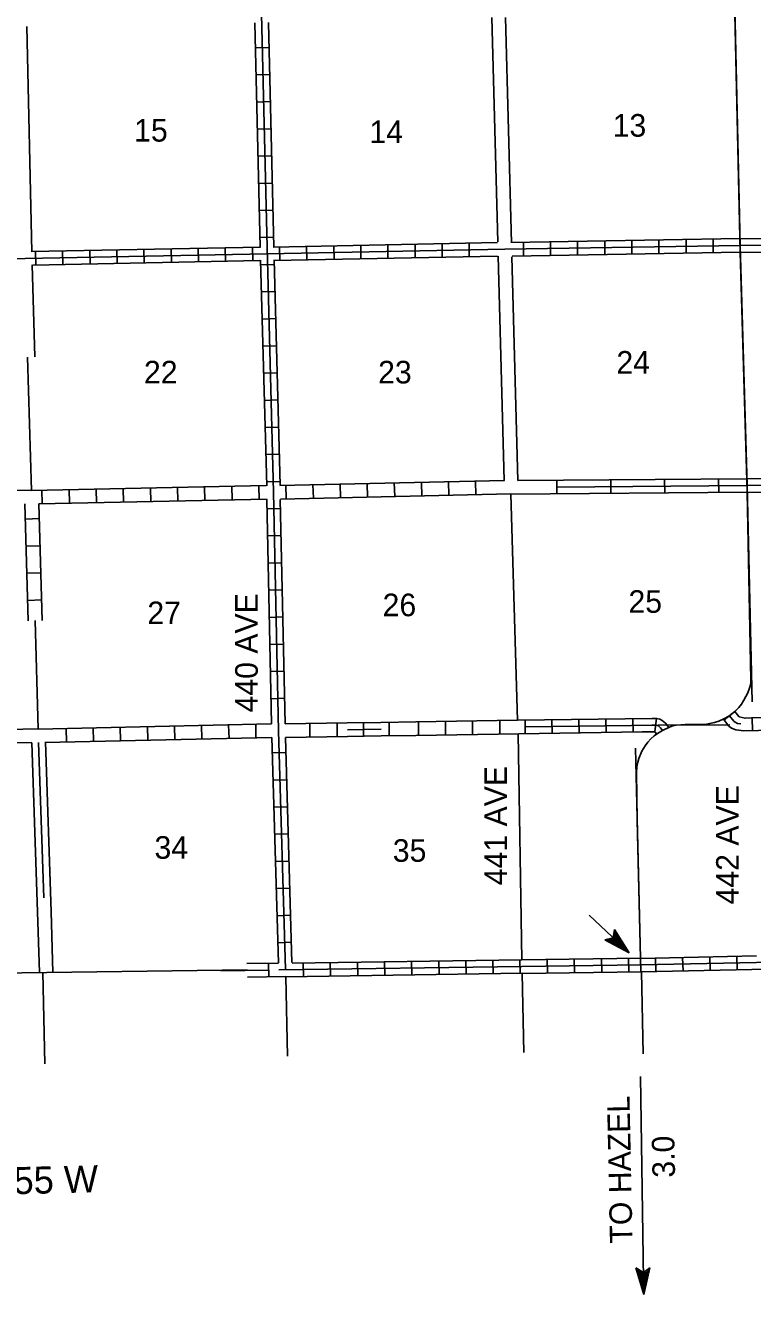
# Model space of a CAD drawing. Extents: x 1896717 to 2422910, y 16167611 to 16626507.
# Drawn here: x 2047238 to 2063337, y 16273737 to 16301816 of the extents above; entities that cross this region are included whole.
import ezdxf

# ---------------------------------------------------------------- set-up
doc = ezdxf.new("R2010")
doc.units = 0
for name, color, linetype in [('L10', 7, 'Continuous'), ('L11', 7, 'Continuous'), ('L13', 7, 'Continuous'), ('L14', 7, 'Continuous'), ('L2', 7, 'Continuous'), ('L28', 7, 'Continuous'), ('L30', 7, 'Continuous'), ('L4', 7, 'Continuous'), ('L53', 7, 'Continuous'), ('L7', 7, 'Continuous'), ('L8', 7, 'Continuous'), ('L9', 7, 'Continuous')]:
    doc.layers.add(name, color=color, linetype=linetype)

msp = doc.modelspace()

# ---------------------------------------------------------------- linework, layer by layer
at = {"layer": 'L10'}
for p, q in [((2057563, 16301987), (2057696, 16297029)), ((2057863, 16301987), (2057996, 16297004)), ((2047388, 16296520), (2047446, 16294481)), ((2047380, 16285945), (2047506, 16282205)), ((2047680, 16285962), (2047807, 16282210))]:
    msp.add_line(p, q, dxfattribs=at)
msp.add_lwpolyline([(2042213, 16291437), (2047371, 16291531)], dxfattribs=at)
at = {"layer": 'L11'}
for p, q in [((2057704, 16296712), (2057838, 16291745)), ((2058004, 16296695), (2058138, 16291745)), ((2047506, 16282205), (2047548, 16280862)), ((2047806, 16282210), (2047848, 16280865))]:
    msp.add_line(p, q, dxfattribs=at)
msp.add_lwpolyline([(2047271, 16301795), (2047380, 16296804)], dxfattribs=at)
at = {"layer": 'L13'}
for p, q in [((2047371, 16291526), (2047288, 16294475)), ((2057988, 16291444), (2058130, 16286448)), ((2047457, 16288647), (2047522, 16286250)), ((2058229, 16281145), (2058145, 16286146))]:
    msp.add_line(p, q, dxfattribs=at)
at = {"layer": 'L2'}
msp.add_line((2043940, 16280817), (2052148, 16280919), dxfattribs=at)
at = {"layer": 'L28'}
for p, q in [((2060604, 16281295), (2059721, 16282129)), ((2060063, 16281587), (2060246, 16281629)), ((2060604, 16281295), (2060063, 16281587)), ((2060529, 16281345), (2060104, 16281579)), ((2060488, 16281395), (2060121, 16281587)), ((2060429, 16281437), (2060163, 16281604)), ((2060396, 16281487), (2060188, 16281604)), ((2060304, 16281554), (2060204, 16281612)), ((2060288, 16281579), (2060238, 16281612)), ((2060279, 16281812), (2060246, 16281629)), ((2060279, 16281612), (2060263, 16281637)), ((2060413, 16281504), (2060271, 16281679)), ((2060338, 16281562), (2060271, 16281645)), ((2060604, 16281295), (2060279, 16281812)), ((2060563, 16281345), (2060288, 16281762)), ((2060513, 16281395), (2060288, 16281745)), ((2060454, 16281445), (2060288, 16281712)), ((2060413, 16281479), (2060296, 16281587)), ((2060371, 16281512), (2060296, 16281587))]:
    msp.add_line(p, q, dxfattribs=at)
at = {"layer": 'L4'}
for p, q in [((2063300, 16287336), (2063213, 16291491)), ((2060766, 16285285), (2060779, 16284234)), ((2060779, 16284233), (2060862, 16280870))]:
    msp.add_line(p, q, dxfattribs=at)
for points in [[(2063063, 16296800), (2062946, 16302066)], [(2063213, 16291491), (2063063, 16296800)], [(2062825, 16286544), (2062825, 16286544), (2062942, 16286640), (2063028, 16286725), (2063089, 16286803), (2063145, 16286886), (2063227, 16287048), (2063278, 16287177), (2063294, 16287255), (2063300, 16287336), (2063300, 16287336)], [(2061339, 16286218), (2061510, 16286297), (2061573, 16286318), (2061642, 16286332), (2061840, 16286351), (2062318, 16286358), (2062494, 16286394), (2062591, 16286425), (2062703, 16286476), (2062825, 16286544)], [(2060766, 16285285), (2060775, 16285414), (2060795, 16285515), (2060820, 16285601), (2060886, 16285758), (2060956, 16285876), (2061017, 16285957), (2061087, 16286034), (2061157, 16286097), (2061157, 16286097), (2061232, 16286153), (2061339, 16286218)]]:
    msp.add_lwpolyline(points, dxfattribs=at)
at = {"layer": 'L53'}
for p, q in [((2047628, 16280863), (2047671, 16278845)), ((2053005, 16280765), (2053038, 16279015)), ((2058237, 16280843), (2058271, 16279090)), ((2060878, 16280879), (2060913, 16279062)), ((2060854, 16278562), (2060921, 16274070)), ((2060929, 16273737), (2060754, 16274328)), ((2060754, 16274328), (2060921, 16274228)), ((2060913, 16273828), (2060779, 16274295)), ((2060913, 16273887), (2060796, 16274287)), ((2060904, 16273962), (2060838, 16274270)), ((2061063, 16274328), (2060921, 16274228)), ((2060929, 16273737), (2061063, 16274328)), ((2060929, 16273870), (2061021, 16274278)), ((2060938, 16273803), (2061038, 16274287)), ((2060913, 16274020), (2060863, 16274253)), ((2060904, 16274128), (2060879, 16274245)), ((2060904, 16274162), (2060904, 16274220)), ((2060929, 16273737), (2060921, 16274228)), ((2060921, 16274003), (2060921, 16274162)), ((2060921, 16274053), (2060921, 16274162)), ((2060929, 16273945), (2061004, 16274253)), ((2060929, 16274112), (2060946, 16274220)), ((2060929, 16274187), (2060938, 16274220)), ((2060938, 16274020), (2060971, 16274237))]:
    msp.add_line(p, q, dxfattribs=at)
at = {"layer": 'L7'}
for p, q in [((2063329, 16286854), (2063213, 16291637)), ((2061246, 16286337), (2062829, 16286345)), ((2060746, 16285829), (2060863, 16280870))]:
    msp.add_line(p, q, dxfattribs=at)
msp.add_lwpolyline([(2063213, 16291637), (2063063, 16296945), (2062946, 16302212), (2062854, 16307470)], dxfattribs=at)
at = {"layer": 'L8'}
for p, q in [((2052630, 16301329), (2052330, 16301320)), ((2052646, 16300729), (2052346, 16300720)), ((2052663, 16300129), (2052363, 16300120)), ((2052671, 16299529), (2052371, 16299520)), ((2052688, 16298929), (2052388, 16298920)), ((2052705, 16298329), (2052405, 16298320)), ((2052721, 16297729), (2052421, 16297720)), ((2052730, 16297129), (2052430, 16297120)), ((2057988, 16297012), (2063054, 16297098)), ((2058263, 16297020), (2058263, 16296720)), ((2058863, 16297029), (2058863, 16296729)), ((2059463, 16297037), (2059463, 16296737)), ((2060063, 16297045), (2060063, 16296745)), ((2060663, 16297054), (2060663, 16296754)), ((2061263, 16297070), (2061263, 16296770)), ((2061863, 16297079), (2061863, 16296779)), ((2062463, 16297087), (2062463, 16296787)), ((2047463, 16296820), (2047471, 16296520)), ((2048063, 16296829), (2048071, 16296529)), ((2048663, 16296837), (2048671, 16296537)), ((2049263, 16296854), (2049271, 16296554)), ((2049863, 16296862), (2049871, 16296562)), ((2050463, 16296870), (2050471, 16296570)), ((2051063, 16296887), (2051071, 16296587)), ((2051663, 16296895), (2051671, 16296595)), ((2052263, 16296904), (2052271, 16296604)), ((2052863, 16296920), (2052871, 16296620)), ((2053463, 16296929), (2053471, 16296629)), ((2054063, 16296937), (2054071, 16296637)), ((2054663, 16296954), (2054663, 16296654)), ((2055263, 16296962), (2055263, 16296662)), ((2055863, 16296970), (2055863, 16296670)), ((2056463, 16296987), (2056463, 16296687)), ((2057063, 16296995), (2057063, 16296695)), ((2058013, 16296712), (2063063, 16296798)), ((2052746, 16296529), (2052446, 16296520)), ((2052763, 16295929), (2052463, 16295920)), ((2052780, 16295329), (2052480, 16295320)), ((2052796, 16294729), (2052496, 16294720)), ((2052813, 16294129), (2052513, 16294120)), ((2052830, 16293529), (2052530, 16293520)), ((2052838, 16292929), (2052546, 16292920)), ((2052855, 16292329), (2052555, 16292320)), ((2052871, 16291729), (2052571, 16291720)), ((2054813, 16291379), (2054804, 16291679)), ((2055413, 16291395), (2055404, 16291695)), ((2056013, 16291404), (2056004, 16291704)), ((2056613, 16291420), (2056604, 16291720)), ((2057213, 16291429), (2057204, 16291729)), ((2063204, 16291785), (2068382, 16291856)), ((2047613, 16291237), (2047605, 16291537)), ((2048213, 16291245), (2048205, 16291545)), ((2048813, 16291254), (2048805, 16291554)), ((2049413, 16291270), (2049405, 16291570)), ((2050013, 16291279), (2050005, 16291579)), ((2050613, 16291295), (2050605, 16291595)), ((2051213, 16291304), (2051205, 16291604)), ((2051813, 16291320), (2051805, 16291620)), ((2052413, 16291329), (2052405, 16291629)), ((2053013, 16291345), (2053005, 16291645)), ((2053613, 16291354), (2053605, 16291654)), ((2054213, 16291370), (2054204, 16291670)), ((2047229, 16291229), (2047303, 16288643)), ((2047538, 16291229), (2047607, 16288651)), ((2052888, 16291129), (2052588, 16291120)), ((2047546, 16290904), (2047246, 16290895)), ((2047563, 16290304), (2047263, 16290295)), ((2052896, 16290529), (2052596, 16290520)), ((2052913, 16289929), (2052613, 16289920)), ((2047580, 16289704), (2047280, 16289695)), ((2052921, 16289329), (2052621, 16289320)), ((2047596, 16289104), (2047296, 16289095)), ((2052938, 16288729), (2052638, 16288720)), ((2052946, 16288129), (2052646, 16288120)), ((2052963, 16287529), (2052663, 16287520)), ((2052971, 16286929), (2052671, 16286920)), ((2062707, 16286453), (2062943, 16286636)), ((2052338, 16286354), (2052338, 16286054)), ((2053538, 16286370), (2053538, 16286070)), ((2054138, 16286379), (2054138, 16286079)), ((2054365, 16286384), (2055109, 16286396)), ((2054726, 16286085), (2054722, 16286383)), ((2055294, 16286406), (2055294, 16286106)), ((2055938, 16286412), (2055938, 16286112)), ((2056538, 16286420), (2056538, 16286120)), ((2057138, 16286429), (2057138, 16286129)), ((2057738, 16286437), (2057738, 16286137)), ((2058298, 16286444), (2058303, 16286146)), ((2058895, 16286453), (2058899, 16286155)), ((2059491, 16286461), (2059496, 16286163)), ((2060088, 16286470), (2060092, 16286171)), ((2060685, 16286478), (2060689, 16286180)), ((2061171, 16286186), (2061209, 16286488)), ((2063328, 16286494), (2063336, 16286212)), ((2048138, 16286262), (2048146, 16285962)), ((2048738, 16286279), (2048746, 16285979)), ((2049338, 16286287), (2049346, 16285987)), ((2049938, 16286304), (2049946, 16286004)), ((2050538, 16286312), (2050546, 16286012)), ((2051138, 16286329), (2051146, 16286029)), ((2051738, 16286337), (2051746, 16286037)), ((2052996, 16286062), (2054370, 16286084)), ((2054368, 16286234), (2055111, 16286246)), ((2054370, 16286084), (2055113, 16286096)), ((2055113, 16286096), (2055880, 16286109)), ((2055880, 16286109), (2060892, 16286190)), ((2053005, 16285729), (2052705, 16285720)), ((2053021, 16285129), (2052721, 16285120)), ((2053038, 16284529), (2052738, 16284520)), ((2053055, 16283929), (2052755, 16283920)), ((2053071, 16283329), (2052771, 16283320)), ((2053096, 16282729), (2052796, 16282720)), ((2053113, 16282129), (2052813, 16282120)), ((2053130, 16281537), (2052830, 16281520)), ((2052626, 16280768), (2052621, 16281066)), ((2053388, 16281079), (2053396, 16280779)), ((2053988, 16281087), (2053996, 16280787)), ((2054588, 16281095), (2054596, 16280795)), ((2055188, 16281104), (2055196, 16280804)), ((2055788, 16281112), (2055796, 16280812)), ((2056388, 16281120), (2056396, 16280820)), ((2056988, 16281129), (2056996, 16280829)), ((2057588, 16281137), (2057596, 16280837)), ((2058180, 16281144), (2058188, 16280847)), ((2058788, 16281154), (2058796, 16280854)), ((2059388, 16281162), (2059396, 16280862)), ((2059988, 16281170), (2059996, 16280870)), ((2060588, 16281179), (2060596, 16280879)), ((2060854, 16281175), (2063421, 16281229)), ((2061188, 16281187), (2061196, 16280887)), ((2061788, 16281195), (2061796, 16280895)), ((2062388, 16281212), (2062396, 16280912)), ((2062988, 16281220), (2062996, 16280920))]:
    msp.add_line(p, q, dxfattribs=at)
for points in [[(2052296, 16307337), (2052463, 16302062), (2052588, 16296912), (2052730, 16291487), (2052838, 16286212), (2052996, 16280929)], [(2052321, 16301870), (2052438, 16296912)], [(2052621, 16301879), (2052738, 16296912), (2052738, 16296904)], [(2063063, 16296945), (2068346, 16297012), (2073237, 16297262), (2078879, 16297287), (2082854, 16297379)], [(2052721, 16296912), (2057688, 16297012)], [(2063056, 16297093), (2067575, 16297152)], [(2031605, 16296404), (2036688, 16296462), (2041972, 16296537), (2047230, 16296662), (2052588, 16296762), (2057854, 16296862), (2063063, 16296945)], [(2047363, 16296812), (2052446, 16296912)], [(2063063, 16296793), (2067579, 16296852)], [(2047405, 16296512), (2052430, 16296612)], [(2052446, 16296620), (2052580, 16291629)], [(2052738, 16296612), (2057688, 16296712)], [(2052746, 16296629), (2052880, 16291645)], [(2063213, 16291637), (2068379, 16291704), (2071337, 16291804), (2073746, 16291979), (2079029, 16292012), (2084320, 16292137)], [(2052871, 16291637), (2057846, 16291745)], [(2063213, 16291485), (2068379, 16291554), (2071346, 16291654), (2073587, 16291820)], [(2047371, 16291526), (2052571, 16291637)], [(2052888, 16291337), (2057988, 16291449)], [(2047538, 16291229), (2052588, 16291337)], [(2052580, 16291329), (2052688, 16286362)], [(2052880, 16291329), (2052988, 16286362)], [(2063309, 16286494), (2063170, 16286489), (2063040, 16286522), (2063029, 16286527), (2062942, 16286639)], [(2063309, 16286494), (2068462, 16286629), (2073571, 16286770)], [(2047522, 16286250), (2052688, 16286362)], [(2052988, 16286362), (2054365, 16286385)], [(2055108, 16286397), (2055879, 16286410)], [(2055879, 16286410), (2058130, 16286448)], [(2058130, 16286443), (2061111, 16286485)], [(2061111, 16286485), (2061213, 16286484), (2061284, 16286468), (2061336, 16286441), (2061405, 16286380), (2061479, 16286283)], [(2061113, 16286339), (2061192, 16286335), (2061232, 16286326), (2061250, 16286317), (2061294, 16286277), (2061339, 16286218)], [(2063142, 16286210), (2062962, 16286229), (2062870, 16286269), (2062813, 16286316), (2062693, 16286470)], [(2063078, 16286367), (2063001, 16286375), (2062949, 16286398), (2062921, 16286421), (2062825, 16286544)], [(2042372, 16286145), (2047522, 16286257)], [(2047671, 16285954), (2052696, 16286062)], [(2052696, 16286062), (2052838, 16281079)], [(2052996, 16286062), (2053138, 16281087)], [(2058301, 16286295), (2061248, 16286337)], [(2060892, 16286190), (2061171, 16286186), (2061184, 16286175), (2061212, 16286138)], [(2063142, 16286210), (2068304, 16286329)], [(2042372, 16285845), (2047380, 16285954)], [(2052846, 16280920), (2058229, 16280995), (2060863, 16281029), (2068537, 16281187), (2073787, 16281370)], [(2052143, 16281060), (2052838, 16281070)], [(2053146, 16281070), (2058229, 16281145), (2060854, 16281181)], [(2052624, 16280917), (2051564, 16280901)], [(2052154, 16280760), (2053004, 16280772)], [(2053004, 16280768), (2058237, 16280848)], [(2058237, 16280843), (2060863, 16280879), (2066130, 16280987)]]:
    msp.add_lwpolyline(points, dxfattribs=at)
at = {"layer": 'L9'}
for p, q in [((2058138, 16291745), (2063204, 16291788)), ((2059003, 16291752), (2059006, 16291453)), ((2060196, 16291762), (2060199, 16291464)), ((2061389, 16291772), (2061392, 16291474)), ((2062583, 16291782), (2062585, 16291484)), ((2057988, 16291444), (2063213, 16291488)), ((2059004, 16291603), (2063205, 16291638)), ((2047530, 16285954), (2047646, 16282512))]:
    msp.add_line(p, q, dxfattribs=at)

# ---------------------------------------------------------------- texts
at = {"layer": 'L14'}
for s, p in [('13', (2060238, 16299354)), ('15', (2049646, 16299245)), ('14', (2054854, 16299212)), ('24', (2060321, 16294112)), ('22', (2049863, 16293895)), ('23', (2055046, 16293895)), ('26', (2055146, 16288745)), ('25', (2060588, 16288820)), ('27', (2049938, 16288570)), ('34', (2050096, 16283379)), ('35', (2055371, 16283312))]:
    msp.add_text(s, height=500, rotation=360, dxfattribs=at).set_placement(p)
at = {"layer": 'L30'}
for s, p in [('440 AVE', (2052382, 16286615)), ('441 AVE', (2057899, 16282793)), ('442 AVE', (2063029, 16282368))]:
    msp.add_text(s, height=500, rotation=90, dxfattribs=at).set_placement(p)
at = {"layer": 'L53'}
for s, height, rotation, p in [('TO HAZEL', 500, 91.1708, (2060679, 16274870)), ('3.0', 500, 91.1708, (2061621, 16276328)), ('R 55 W', 600, 1.385, (2046180, 16275937))]:
    msp.add_text(s, height=height, rotation=rotation, dxfattribs=at).set_placement(p)

doc.saveas('drawing.dxf')
